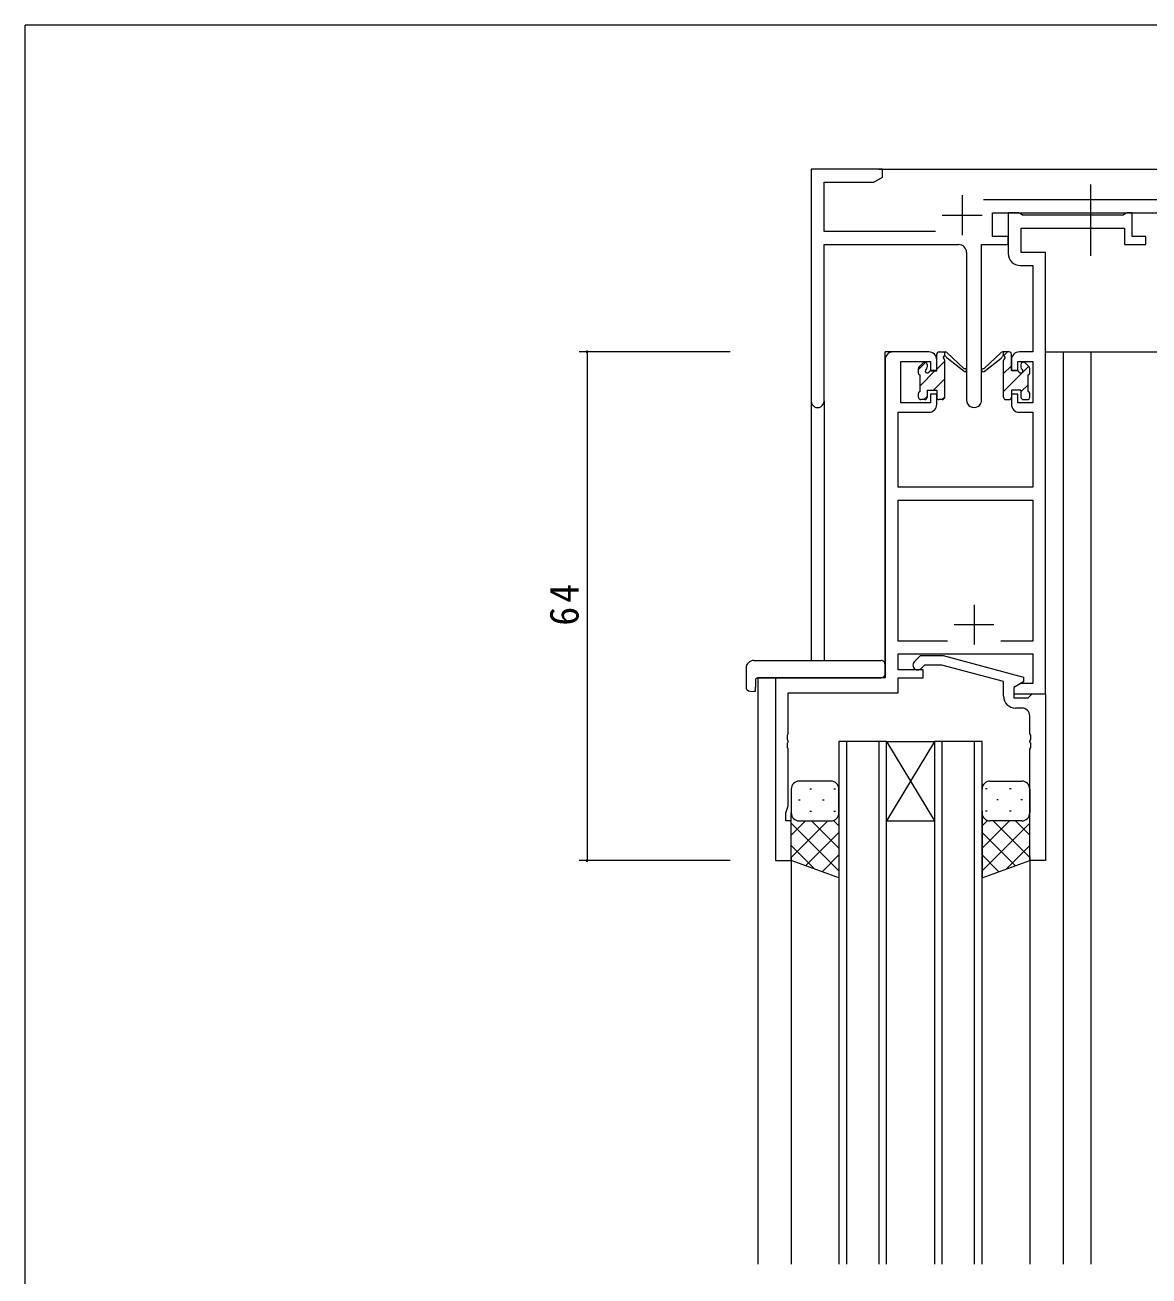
# Model space of a CAD drawing. Units: millimetres on the paper. Extents: x -420 to 373, y -297 to 267.
# Drawn here: x -417.7 to -276.3, y 107 to 264.4 of the extents above; entities that cross this region are included whole.
import ezdxf

# ---------------------------------------------------------------- set-up
doc = ezdxf.new("R2010")
doc.units = ezdxf.units.MM
doc.linetypes.add('CHAIN2', pattern=[12, 9, -1, 1, -1])
for name, color, linetype, lineweight in [('0-1_YKK_ZWAK', 7, 'Continuous', 9), ('0-3_YKK_12', 2, 'Continuous', 9), ('0-4_YKK_D', 6, 'Continuous', 9), ('0-6_YKK_13', 4, 'Continuous', 9), ('0-7_YKK_11', 7, 'Continuous', 9)]:
    doc.layers.add(name, color=color, linetype=linetype, lineweight=lineweight)
doc.styles.add('ＭＳ ゴシック', font='')
doc.styles.get('ＭＳ ゴシック').set_extended_font_data('MS Gothic')

msp = doc.modelspace()

# ---------------------------------------------------------------- linework, layer by layer
at = {"layer": '0-1_YKK_ZWAK'}
for p in [(-417.7, -260.6), (352.3, 264.4)]:
    msp.add_line(p, (-417.7, 264.4), dxfattribs=at)
at = {"layer": '0-3_YKK_12'}
for p, q in [((-310.315, 246.275), (-257.315, 246.275)), ((-306.315, 223.275), (-309.515, 223.275)), ((-309.515, 182.575), (-309.515, 223.275)), ((-289.315, 223.275), (-284.715, 223.275)), ((-287.115, 223.275), (-287.115, 108.525)), ((-284.715, 223.275), (-274.915, 223.275)), ((-283.614, 223.275), (-283.614, 108.525)), ((-318.815, 217.09), (-318.815, 184.462)), ((-317.185, 217.09), (-317.185, 184.462)), ((-323.015, 182.275), (-325.515, 182.275)), ((-325.515, 182.275), (-325.515, 108.525)), ((-309.315, 174.274), (-315.315, 174.274)), ((-315.315, 174.274), (-315.315, 108.525)), ((-314.315, 108.525), (-314.315, 174.274)), ((-310.315, 174.274), (-310.315, 108.525)), ((-303.315, 174.274), (-309.315, 164.274)), ((-309.315, 174.274), (-303.315, 164.274)), ((-309.315, 174.274), (-303.315, 174.274)), ((-309.315, 108.525), (-309.315, 174.274)), ((-297.315, 174.274), (-303.315, 174.274)), ((-303.315, 174.274), (-303.315, 108.525)), ((-302.315, 108.525), (-302.315, 174.274)), ((-298.315, 174.274), (-298.315, 108.525)), ((-297.315, 108.525), (-297.315, 174.274)), ((-309.315, 164.274), (-303.315, 164.274)), ((-321.315, 159.775), (-321.315, 108.525)), ((-291.315, 159.775), (-291.315, 108.525))]:
    msp.add_line(p, q, dxfattribs=at)
at = {"layer": '0-4_YKK_D'}
for p, q in [((-329.015, 223.275), (-348.002, 223.275)), ((-347.002, 223.275), (-347.002, 159.275)), ((-329.015, 159.275), (-348.002, 159.275))]:
    msp.add_line(p, q, dxfattribs=at)
for centre, start, end in [((-347.002, 223.275), 90, 270), ((-347.002, 223.275), 270, 90), ((-347.002, 159.275), 90, 270), ((-347.002, 159.275), 270, 90)]:
    msp.add_arc(centre, 0.106, start, end, dxfattribs=at)
at = {"layer": '0-6_YKK_13', "linetype": 'CHAIN2'}
msp.add_line((-283.616, 235.345), (-283.616, 245.332), dxfattribs=at)
at = {"layer": '0-6_YKK_13'}
for p, q in [((-305.315, 221.067), (-304.422, 221.96)), ((-303.015, 220.875), (-303.015, 222.975)), ((-303.015, 221.121), (-302.015, 222.121)), ((-302.715, 223.275), (-301.925, 223.275)), ((-302.015, 222.775), (-302.015, 223.275)), ((-302.015, 217.575), (-302.015, 222.175)), ((-301.731, 223.204), (-299.549, 221.157)), ((-299.581, 220.812), (-301.722, 222.508)), ((-294.898, 223.204), (-297.08, 221.157)), ((-297.048, 220.812), (-294.908, 222.508)), ((-293.914, 223.275), (-294.705, 223.275)), ((-294.614, 222.775), (-294.614, 223.275)), ((-294.614, 222.787), (-294.127, 223.275)), ((-294.614, 217.575), (-294.614, 222.175)), ((-293.614, 220.875), (-293.614, 222.975)), ((-305.315, 220.575), (-305.315, 221.175)), ((-305.227, 221.387), (-304.727, 221.887)), ((-305.115, 219.022), (-303.262, 220.875)), ((-305.115, 218.275), (-305.115, 220.375)), ((-304.215, 221.675), (-304.215, 221.336)), ((-303.754, 220.875), (-303.015, 220.875)), ((-294.614, 220.542), (-293.614, 221.542)), ((-294.614, 218.297), (-291.463, 221.448)), ((-292.875, 220.875), (-293.614, 220.875)), ((-292.414, 221.675), (-292.414, 221.336)), ((-291.402, 221.387), (-291.902, 221.887)), ((-291.514, 218.275), (-291.514, 220.375)), ((-291.314, 220.575), (-291.314, 221.175)), ((-303.417, 218.475), (-302.015, 219.876)), ((-292.414, 218.252), (-291.514, 219.152)), ((-305.315, 217.575), (-305.315, 218.075)), ((-304.515, 217.275), (-305.015, 217.275)), ((-304.617, 217.275), (-304.215, 217.676)), ((-304.215, 218.475), (-303.015, 218.475)), ((-304.215, 218.475), (-304.215, 217.575)), ((-303.015, 218.475), (-303.015, 217.575)), ((-302.315, 217.275), (-302.715, 217.275)), ((-302.372, 217.275), (-302.015, 217.631)), ((-294.314, 217.275), (-293.914, 217.275)), ((-293.614, 218.475), (-293.614, 217.575)), ((-292.414, 218.475), (-293.614, 218.475)), ((-292.414, 218.475), (-292.414, 217.575)), ((-292.114, 217.275), (-291.614, 217.275)), ((-291.314, 217.575), (-291.314, 218.075)), ((-326.003, 184.462), (-310.015, 184.462)), ((-327.003, 183.462), (-327.003, 181.087)), ((-309.515, 183.462), (-309.515, 183.962)), ((-309.515, 182.775), (-309.515, 183.462)), ((-325.815, 181.975), (-325.815, 181.083)), ((-325.815, 180.583), (-325.815, 181.083)), ((-325.515, 182.275), (-310.015, 182.275)), ((-326.003, 180.583), (-325.815, 180.583)), ((-316.316, 169.275), (-320.316, 169.275)), ((-296.315, 169.275), (-292.315, 169.275)), ((-321.316, 168.275), (-321.316, 165.275)), ((-320.396, 166.911), (-320.196, 166.911)), ((-318.981, 168.326), (-318.781, 168.326)), ((-317.366, 166.911), (-317.166, 166.911)), ((-315.951, 168.326), (-315.751, 168.326)), ((-315.316, 165.275), (-315.316, 168.275)), ((-297.315, 165.275), (-297.315, 168.275)), ((-296.68, 168.326), (-296.88, 168.326)), ((-295.265, 166.911), (-295.465, 166.911)), ((-293.65, 168.326), (-293.85, 168.326)), ((-292.235, 166.911), (-292.435, 166.911)), ((-291.315, 168.275), (-291.315, 165.275)), ((-321.316, 159.275), (-321.316, 165.275)), ((-318.981, 165.496), (-318.781, 165.496)), ((-315.951, 165.496), (-315.751, 165.496)), ((-315.316, 165.496), (-315.316, 157.132)), ((-297.315, 165.496), (-297.315, 157.132)), ((-296.68, 165.496), (-296.88, 165.496)), ((-293.65, 165.496), (-293.85, 165.496)), ((-291.315, 159.275), (-291.315, 165.275)), ((-319.525, 164.275), (-321.316, 162.483)), ((-316.696, 164.275), (-321.316, 159.655)), ((-321.316, 164.007), (-315.316, 158.007)), ((-320.316, 164.275), (-316.716, 164.275)), ((-319.916, 164.275), (-316.316, 164.275)), ((-318.756, 164.275), (-315.316, 160.835)), ((-315.985, 164.332), (-315.316, 163.663)), ((-296.647, 164.332), (-297.315, 163.663)), ((-293.875, 164.275), (-297.315, 160.835)), ((-291.315, 164.007), (-297.315, 158.007)), ((-292.715, 164.275), (-296.315, 164.275)), ((-295.935, 164.275), (-291.315, 159.655)), ((-292.315, 164.275), (-295.915, 164.275)), ((-293.107, 164.275), (-291.315, 162.483)), ((-315.316, 162.826), (-319.512, 158.63)), ((-297.315, 162.826), (-293.119, 158.63)), ((-321.316, 161.178), (-318.356, 158.217)), ((-291.315, 161.178), (-294.276, 158.217)), ((-315.316, 157.132), (-321.316, 159.275)), ((-315.316, 159.998), (-317.428, 157.886)), ((-297.315, 159.998), (-295.203, 157.886)), ((-297.315, 157.132), (-291.315, 159.275))]:
    msp.add_line(p, q, dxfattribs=at)
for centre, radius, start, end in [((-304.515, 221.675), 0.3, 0, 135), ((-302.715, 222.975), 0.3, 90, 180), ((-302.015, 222.575), 0.2, 20.88332, 233.1301), ((-302.315, 222.175), 0.3, 0, 53.1301), ((-301.925, 222.975), 0.3, 49.8974, 90), ((-301.548, 222.753), 0.3, 200.88332, 234.62001), ((-295.081, 222.753), 0.3, 305.37997, 339.11667), ((-294.705, 222.975), 0.3, 90, 130.10258), ((-294.614, 222.575), 0.2, 306.86989, 159.11667), ((-294.314, 222.175), 0.3, 126.86989, 180), ((-293.914, 222.975), 0.3, 0, 90), ((-292.114, 221.675), 0.3, 45, 180), ((-305.015, 221.175), 0.3, 135, 180), ((-305.115, 220.575), 0.2, 180, 270), ((-304.215, 220.875), 0.25, 123.05573, 326.94426), ((-304.515, 221.336), 0.3, 303.05573, 0), ((-303.754, 220.575), 0.3, 90, 146.94426), ((-299.466, 220.975), 0.2, 234.62001, 114.62001), ((-297.164, 220.975), 0.2, 65.37997, 305.37997), ((-292.875, 220.575), 0.3, 33.05573, 90), ((-292.414, 220.875), 0.25, 213.05573, 56.94426), ((-292.114, 221.336), 0.3, 180, 236.94426), ((-291.514, 220.575), 0.2, 270, 0), ((-291.614, 221.175), 0.3, 0, 45), ((-305.115, 218.075), 0.2, 90, 180), ((-305.015, 217.575), 0.3, 180, 270), ((-304.515, 217.575), 0.3, 270, 0), ((-302.715, 217.575), 0.3, 180, 270), ((-302.315, 217.575), 0.3, 270, 0), ((-294.314, 217.575), 0.3, 180, 270), ((-293.914, 217.575), 0.3, 270, 0), ((-292.114, 217.575), 0.3, 180, 270), ((-291.614, 217.575), 0.3, 270, 0), ((-291.514, 218.075), 0.2, 0, 90), ((-326.003, 183.462), 1, 90.00505, 180), ((-310.015, 183.962), 0.5, 0, 90.0011), ((-310.015, 182.775), 0.5, 270, 0), ((-326.538, 181.071), 0.462, 177.95346, 223.04948), ((-325.515, 181.975), 0.3, 90, 180), ((-326.233, 181.713), 1.153, 236.123, 281.50528), ((-320.316, 168.275), 1, 90, 180), ((-316.316, 168.275), 1, 0, 90), ((-296.315, 168.275), 1, 90, 180), ((-292.315, 168.275), 1, 0, 90), ((-320.316, 165.275), 1, 180, 270), ((-320.316, 165.275), 1, 180, 270), ((-316.316, 165.275), 1, 270, 0), ((-316.316, 165.275), 1, 270, 0), ((-296.315, 165.275), 1, 180, 270), ((-296.315, 165.275), 1, 180, 270), ((-292.315, 165.275), 1, 270, 0), ((-292.315, 165.275), 1, 270, 0)]:
    msp.add_arc(centre, radius, start, end, dxfattribs=at)
at = {"layer": '0-7_YKK_11'}
for p, q in [((-299.815, 242.975), (-299.815, 237.975)), ((-268.112, 242.405), (-297.122, 242.405)), ((-302.315, 240.475), (-297.315, 240.475)), ((-299.265, 235.775), (-299.265, 217.225)), ((-304.015, 223.275), (-308.515, 223.275)), ((-298.315, 191.475), (-298.315, 186.475)), ((-300.815, 188.975), (-295.815, 188.975)), ((-301.666, 186.905), (-307.885, 186.905)), ((-292.315, 178.475), (-293.115, 178.475))]:
    msp.add_line(p, q, dxfattribs=at)
for points in [[(-303.165, 238.405), (-317.185, 238.405), (-317.185, 244.645), (-310.906, 244.645), (-309.815, 245.275), (-309.815, 246.275), (-318.815, 246.275), (-318.815, 217.09)], [(-297.365, 217.225), (-297.365, 236.775), (-294.015, 236.775), (-294.015, 237.775), (-296.015, 237.775), (-296.015, 240.775), (-269.215, 240.775), (-269.215, 237.775), (-271.215, 237.775), (-271.215, 236.775), (-267.865, 236.775), (-267.865, 217.225)], [(-289.315, 180.275), (-289.315, 223.275), (-289.315, 235.775), (-292.385, 235.775), (-292.385, 238.845), (-279.415, 238.845), (-279.415, 236.775), (-276.715, 236.775), (-276.715, 237.775), (-278.415, 237.775), (-278.415, 240.775), (-279.115, 240.775), (-279.39, 240.595), (-279.574, 240.475), (-292.227, 240.475), (-292.41, 240.595), (-292.685, 240.775), (-294.015, 240.775), (-294.015, 235.645)], [(-317.185, 217.09), (-317.185, 236.775), (-300.265, 236.775)], [(-292.515, 234.145), (-290.945, 234.145), (-290.945, 223.275), (-292.615, 223.275)], [(-309.515, 222.275), (-309.515, 182.275), (-323.315, 182.275), (-323.315, 159.275), (-321.315, 159.275), (-321.315, 164.275), (-322.015, 164.275), (-322.015, 165.275), (-321.685, 166.182), (-321.685, 173.317), (-321.805, 173.5), (-321.805, 174.05), (-321.685, 174.233), (-321.685, 174.317), (-321.805, 174.5), (-321.805, 175.05), (-321.685, 175.233), (-321.685, 180.375), (-307.885, 180.375), (-307.885, 182.275), (-304.715, 182.275), (-304.715, 183.275), (-307.885, 183.275), (-307.885, 185.275), (-290.945, 185.275), (-290.945, 181.575), (-292.449, 181.575), (-293.315, 181.075), (-293.315, 180.275), (-289.315, 180.275)], [(-303.015, 216.675), (-303.015, 217.975), (-303.815, 217.975), (-303.815, 216.875), (-307.515, 216.875), (-307.515, 222.075), (-303.815, 222.075), (-303.815, 220.975), (-303.015, 220.975), (-303.015, 222.275)], [(-293.615, 222.275), (-293.615, 220.975), (-292.815, 220.975), (-292.815, 222.075), (-290.945, 222.075), (-290.945, 216.875), (-292.815, 216.875), (-292.815, 217.975), (-293.615, 217.975), (-293.615, 216.675)], [(-292.615, 215.675), (-290.945, 215.675), (-290.945, 206.275), (-307.885, 206.275), (-307.885, 215.675), (-304.015, 215.675)], [(-301.666, 186.905), (-307.885, 186.905), (-307.885, 204.645), (-290.945, 204.645), (-290.945, 186.905), (-294.965, 186.905)], [(-305.839, 184.299), (-305.063, 185.075), (-302.218, 185.075), (-292.115, 182.368), (-292.115, 181.768), (-293.315, 181.075), (-293.315, 179.775), (-291.515, 179.775), (-291.315, 179.975), (-291.015, 180.275), (-289.315, 180.275)], [(-294.615, 179.975), (-294.615, 181.795), (-302.376, 183.875), (-304.566, 183.875), (-304.991, 183.451)], [(-289.315, 180.275), (-289.315, 159.275), (-291.315, 159.275), (-291.315, 173.317), (-291.195, 173.5), (-291.195, 174.05), (-291.315, 174.233), (-291.315, 174.317), (-291.195, 174.5), (-291.195, 175.05), (-291.315, 175.233), (-291.315, 177.475)]]:
    msp.add_lwpolyline(points, dxfattribs=at)
for centre, radius, start, end in [((-300.265, 235.775), 1, 0, 89.99998), ((-292.515, 235.645), 1.5, 180, 269.99998), ((-308.515, 222.275), 1, 90, 179.99998), ((-304.015, 222.275), 1, 0, 89.99998), ((-292.615, 222.275), 1, 90, 179.99998), ((-298.315, 217.225), 0.95, 179.99998, 0), ((-318, 217.09), 0.815, 179.99998, 0), ((-304.015, 216.675), 1, 270, 359.99998), ((-292.615, 216.675), 1, 180, 269.99998), ((-305.415, 183.875), 0.6, 134.99998, 315), ((-293.115, 179.975), 1.5, 180, 269.99998), ((-292.315, 177.475), 1, 0, 89.99998)]:
    msp.add_arc(centre, radius, start, end, dxfattribs=at)

# ---------------------------------------------------------------- texts
at = {"layer": '0-4_YKK_D', "color": 3, "insert": (-348.002, 188.837), "char_height": 3.666, "attachment_point": 7, "rotation": 90, "style": 'ＭＳ ゴシック'}
msp.add_mtext('\\T1.21;\\W0.95;64', dxfattribs=at)

doc.saveas('drawing.dxf')
